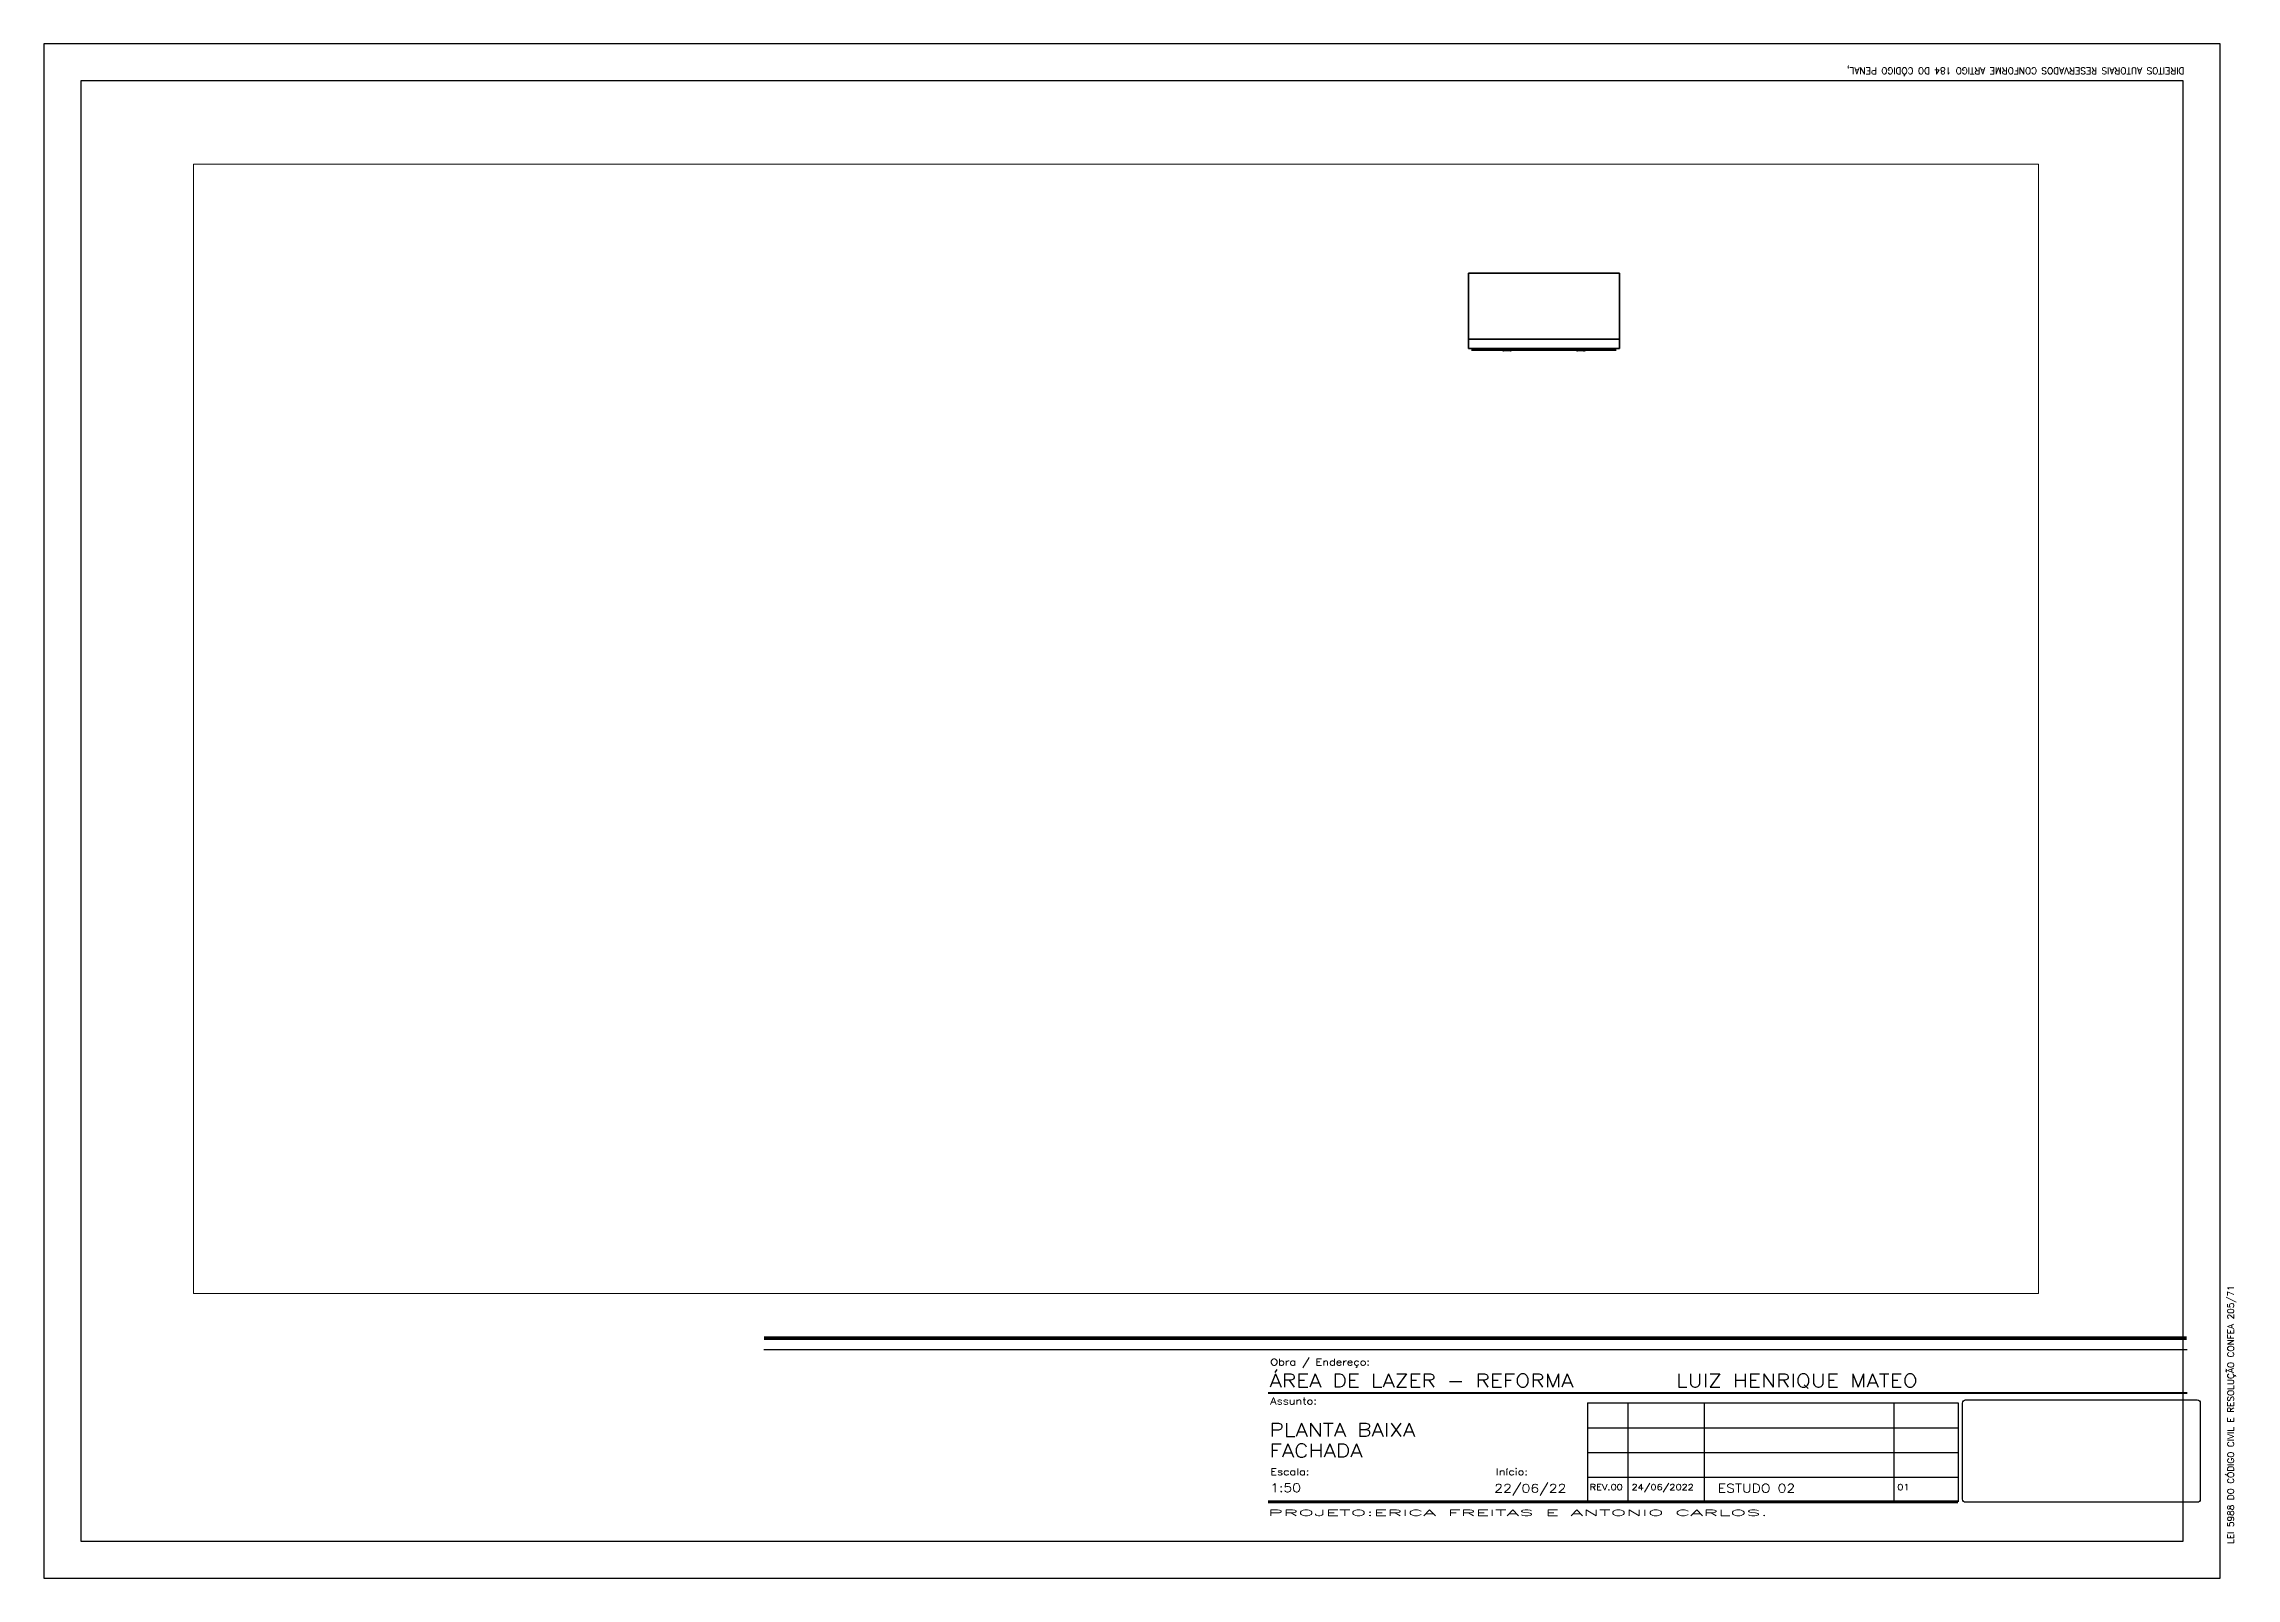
# Paper-space layout 'FL 01 PLANTA BAIXA' of a CAD drawing. Header units: millimetres. Extents: x 527 to 938, y -35 to 253.
# The model-space entities are those that its viewports show. They can reach past a viewport. Long polylines and large blocks are cut down to what shows.
import ezdxf
from ezdxf.enums import TextEntityAlignment as Align

# ---------------------------------------------------------------- set-up
doc = ezdxf.new("R2010")
doc.units = ezdxf.units.MM
doc.header["$LTSCALE"] = 0.5
doc.layers.add('AI-Folha', color=1, linetype='Continuous')
doc.layers.add('VIEW PORT', color=5, linetype='Continuous', plot=False)
doc.styles.add('CARIMBO', font='romans.shx')
doc.styles.add('ROMANS', font='romans.shx', dxfattribs={"height": 1.4})
doc.styles.add('RS', font='ROMANS.SHX', dxfattribs={"width": 1.1})

# ---------------------------------------------------------------- blocks, each defined once
blk = doc.blocks.new('CABHAND')
at = {"const_width": 0.125, "elevation": -0.19}
for points in [[(-1, -0.5), (-1, 0)], [(1, -0.5), (1, 0)], [(-1.5, -0.5), (1.5, -0.5)]]:
    blk.add_lwpolyline(points, dxfattribs=at)
blk = doc.blocks.new('CABDRAW')
at = {"extrusion": (-1.83772e-16, -1, 0)}
for p, q in [((1, 0), (0, 0)), ((0, 0, 1), (1, 0, 1)), ((0, 0), (0, 0, 1)), ((1, 0, 1), (1, 0))]:
    blk.add_line(p, q, dxfattribs=at)
for points in [[(0, 0, 1), (1, 0, 1), (1, 0), (0, 0)], [(0, -1, 1), (1, -1, 1), (1, -1), (0, -1)]]:
    blk.add_3dface(points)
blk = doc.blocks.new('3DBLOCK')
at = {"linetype": 'Continuous', "invisible_edges": 4}
for points in [[(0, 0, 1), (0, 1, 1), (0, 1), (0, 0)], [(0, 1, 1), (0, 1), (1, 1), (1, 1, 1)], [(0, 0, 1), (1, 0, 1), (1, 1, 1), (0, 1, 1)], [(0, 0), (1, 0), (1, 1), (0, 1)], [(1, 0, 1), (1, 0), (1, 1), (1, 1, 1)], [(1, 0, 1), (1, 0), (0, 0), (0, 0, 1)]]:
    blk.add_3dface(points, dxfattribs=at)

msp = doc.modelspace()

# ---------------------------------------------------------------- block references
for name, p, xscale, yscale, zscale in [('3DBLOCK', (-27.45051, 13.58112), 0.7085350819672132, 0.3099840983606558, 0.05904459016393444), ('3DBLOCK', (-27.45051, 13.53684, 0.05904), 0.7085350819672132, 0.3542675409836066, 0.450215), ('CABDRAW', (-27.43575, 13.53684, 0.40224), 0.3321258196721312, 0.007380573770491805, 0.08118631147540985), ('CABDRAW', (-27.43575, 13.53684, 0.30998), 0.3321258196721312, 0.007380573770491805, 0.08118631147540985), ('CABDRAW', (-27.43575, 13.53684, 0.20297), 0.6790127868852459, 0.007380573770491805, 0.09594745901639345), ('CABDRAW', (-27.43575, 13.53684, 0.07381), 0.6790127868852459, 0.007380573770491805, 0.1180891803278689), ('CABHAND', (-27.26968, 13.52946, 0.13285), 0.01476114754098361, 0.01476114754098361, 0.01476114754098361), ('CABHAND', (-27.26968, 13.52946, 0.25094), 0.01476114754098361, 0.01476114754098361, 0.01476114754098361), ('CABHAND', (-27.26968, 13.52946, 0.35058), 0.01476114754098361, 0.01476114754098361, 0.01476114754098361), ('CABHAND', (-27.26968, 13.52946, 0.44283), 0.01476114754098361, 0.01476114754098361, 0.01476114754098361), ('CABDRAW', (-26.75673, 13.53684, 0.30998), -0.3321258196721312, 0.007380573770491805, 0.08118631147540985), ('CABDRAW', (-26.75673, 13.53684, 0.40224), -0.3321258196721312, 0.007380573770491805, 0.08118631147540985), ('CABHAND', (-26.9228, 13.52946, 0.13285), -0.01476114754098361, 0.01476114754098361, 0.01476114754098361), ('CABHAND', (-26.9228, 13.52946, 0.25094), -0.01476114754098361, 0.01476114754098361, 0.01476114754098361), ('CABHAND', (-26.9228, 13.52946, 0.44283), -0.01476114754098361, 0.01476114754098361, 0.01476114754098361), ('CABHAND', (-26.9228, 13.52946, 0.35058), -0.01476114754098361, 0.01476114754098361, 0.01476114754098361)]:
    msp.add_blockref(name, p, dxfattribs=dict(xscale=xscale, yscale=yscale, zscale=zscale))

psp = doc.layouts.new('FL 01 PLANTA BAIXA')

# ---------------------------------------------------------------- linework, layer by layer
at = {"layer": 'AI-Folha'}
for points in [[(935.19, -34.76), (935.19, 253.42), (526.51, 253.42), (526.51, -34.76)], [(928.27, -27.84), (928.27, 246.5), (533.43, 246.5), (533.43, -27.84)]]:
    psp.add_lwpolyline(points, close=True, dxfattribs=at)
psp.add_lwpolyline([(886.81, -19.93), (886.81, -1.87, -0.414214), (887.39, -1.28), (930.88, -1.28, -0.414214), (931.46, -1.87), (931.46, -19.93, -0.414214), (930.88, -20.52), (887.39, -20.52, -0.414214)], format="xyb", close=True, dxfattribs=at)
at = {"layer": 'VIEW PORT'}
psp.add_line((661.73, 8.16), (929.02, 8.16), dxfattribs=at)
psp.add_line((661.73, 8.16), (929.02, 8.16), dxfattribs=at)
at = {"layer": 'VIEW PORT', "color": 1}
for p, q in [((816.4, -1.86), (885.96, -1.86)), ((816.4, -1.86), (816.4, -20.45)), ((823.95, -1.86), (823.95, -20.45)), ((838.27, -1.86), (838.27, -20.45)), ((873.88, -1.86), (873.88, -20.45)), ((885.96, -1.86), (885.96, -20.45)), ((816.4, -6.51), (885.96, -6.51)), ((816.4, -11.16), (885.96, -11.16)), ((816.4, -15.8), (885.96, -15.8))]:
    psp.add_line(p, q, dxfattribs=at)
at = {"layer": 'VIEW PORT'}
for points, const_width in [([(661.73, 10.32), (928.89, 10.32)], 0.651), ([(661.73, 10.32), (928.89, 10.32)], 0.651), ([(756.41, -20.45), (885.96, -20.45)], 0.559)]:
    psp.add_lwpolyline(points, dxfattribs=dict(at, const_width=const_width))
at = {"layer": 'VIEW PORT', "color": 1}
for points, const_width in [([(756.41, -0.01), (929.02, -0.01)], 0.372), ([(756.41, -20.45), (885.96, -20.45)], 0.559)]:
    psp.add_lwpolyline(points, dxfattribs=dict(at, const_width=const_width))

# ---------------------------------------------------------------- texts
at = {"layer": 'VIEW PORT', "color": 1, "style": 'RS'}
for s, rotation, p in [('DIREITOS AUTORAIS RESERVADOS CONFORME ARTIGO 184 DO CÓDIGO PENAL,', 180, (928.46, 248.97)), ('LEI 5988 DO CÓDIGO CIVIL E RESOLUÇÃO CONFEA 205/71', 90, (937.78, -28.32))]:
    psp.add_text(s, height=1.225, rotation=rotation, dxfattribs=at).set_placement(p)
at = {"layer": 'VIEW PORT', "color": 4, "style": 'ROMANS', "width": 1.2}
for s, p in [('ÁREA DE LAZER - REFORMA', (756.66, 1.1)), ('LUIZ HENRIQUE MATEO', (833.01, 1.1)), ('PLANTA BAIXA', (756.66, -8.13)), ('FACHADA', (756.66, -12.05))]:
    psp.add_text(s, height=2.5, dxfattribs=at).set_placement(p)
at = {"layer": 'VIEW PORT', "style": 'CARIMBO', "width": 1.2}
for s, height, p in [('Obra / Endereço:', 1.3011, (756.81, 5.16)), ('Assunto:', 1.301, (756.81, -2.14)), ('Escala:', 1.301, (756.81, -15.44)), ('Escala:', 1.301, (756.81, -15.44)), ('Início:', 1.301, (799.18, -15.44)), ('1:50', 1.606, (756.81, -18.59)), ('22/06/22', 1.606, (798.88, -18.69)), ('REV.00', 1.115, (816.8, -18.22)), ('24/06/2022', 1.115, (824.65, -18.22)), ('ESTUDO 02', 1.606, (840.85, -18.67)), ('01', 1.115, (874.58, -18.22))]:
    psp.add_text(s, height=height, dxfattribs=at).set_placement(p)
at = {"layer": 'VIEW PORT', "style": 'CARIMBO', "width": 2.481263}
psp.add_text('PROJETO:ERICA FREITAS E ANTONIO CARLOS.', height=1.1152, dxfattribs=at).set_placement((756.41, -23.05), (850.23, -23.05), align=Align.FIT)

# ---------------------------------------------------------------- viewports
at = {"layer": 'VIEW PORT'}
psp.add_viewport(center=(727.83, 124.77), size=(346.46, 212.1139), view_center_point=(-29.10542, 11.75186), view_height=5.3028467, dxfattribs=at)

doc.saveas('drawing.dxf')
